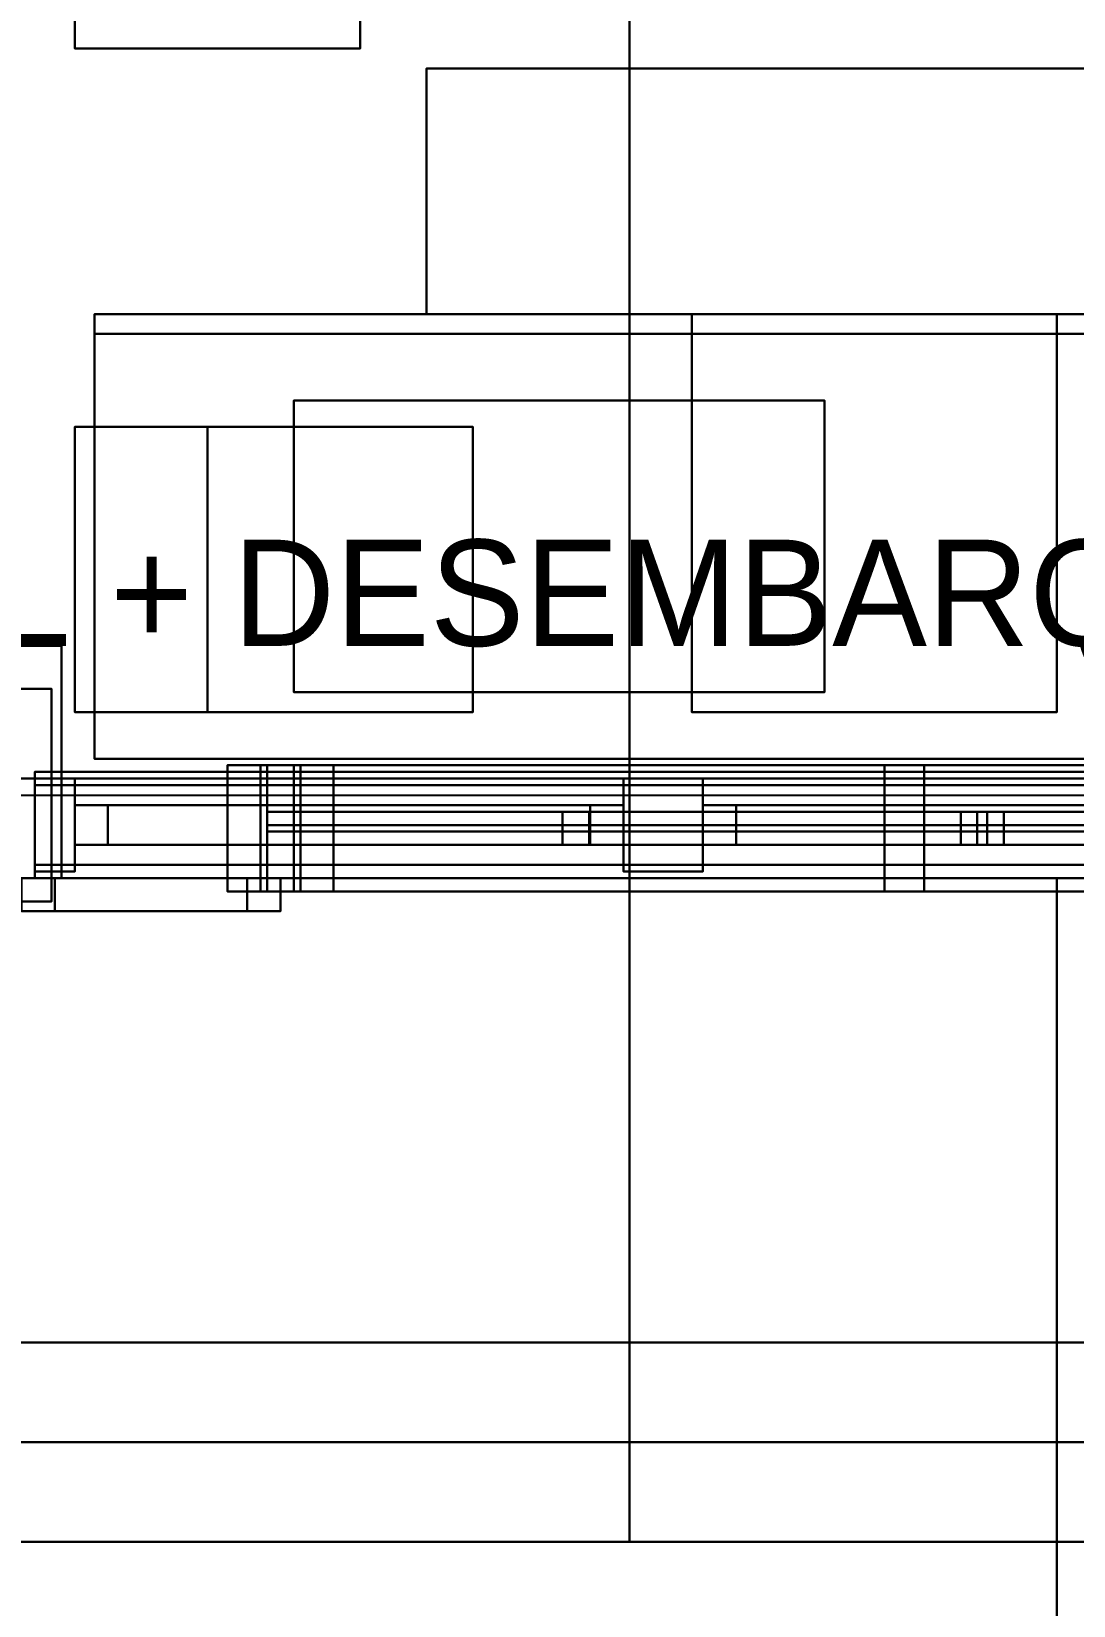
# Model space of a CAD drawing. Header units: metres. Extents: x -1 to 116, y -1 to 42.
# Drawn here: x 2.955 to 4.525, y 1.904 to 4.276 of the extents above; entities that cross this region are included whole.
import ezdxf

# ---------------------------------------------------------------- set-up
doc = ezdxf.new("R2010")
doc.units = ezdxf.units.M
for name, color, linetype in [('BALCONES_BARANDAS_3D', 30, 'CONTINUOUS'), ('CARPINTERIA_RUSTICA_3D', 8, 'CONTINUOUS'), ('CUBIERTA_CHALET_3D', 9, 'CONTINUOUS'), ('EJES_ESTRUCTURALES', 1, 'CONTINUOUS'), ('ESTRUCTURA_MADERA_CHALET_3D', 34, 'CONTINUOUS'), ('LOSA_PISO_3D', 8, 'CONTINUOUS'), ('MUROS_EXTERIORES_3D', 7, 'CONTINUOUS'), ('P2_LOSA_PISO_3D', 8, 'CONTINUOUS'), ('P2_MUROS_EXT_3D', 34, 'CONTINUOUS'), ('P3_COLUMNAS_METAL_NEGRO_3D', 8, 'CONTINUOUS'), ('P3_LOSA_STEELDECK_3D', 8, 'CONTINUOUS'), ('P3_MOBILIARIO_PRIVADO_3D', 34, 'CONTINUOUS'), ('P3_ROTULOS', 5, 'CONTINUOUS'), ('PB_MOBILIARIO_COMERCIAL_3D', 34, 'CONTINUOUS'), ('SOTANO_BODEGA_EQUIP_3D', 7, 'CONTINUOUS'), ('SOTANO_COLUMNAS_3D', 1, 'CONTINUOUS'), ('SOTANO_LOSA_3D', 8, 'CONTINUOUS'), ('SOTANO_MUROS_EXT_3D', 4, 'CONTINUOUS'), ('TERRENO_3D', 3, 'CONTINUOUS')]:
    doc.layers.add(name, color=color, linetype=linetype)

msp = doc.modelspace()

# ---------------------------------------------------------------- linework, layer by layer
at = {"layer": 'BALCONES_BARANDAS_3D', "color": 30}
for points in [[(2.96, 3, 6.97), (5.8, 3, 6.97), (5.8, 3.16, 6.97), (2.96, 3.16, 6.97)], [(2.96, 3, 7.05), (5.8, 3, 7.05), (5.8, 3.16, 7.05), (2.96, 3.16, 7.05)], [(2.96, 3.16, 6.97), (5.8, 3.16, 6.97), (5.8, 3.16, 7.05), (2.96, 3.16, 7.05)], [(2.96, 3, 6.97), (2.96, 3.16, 6.97), (2.96, 3.16, 7.05), (2.96, 3, 7.05)], [(2.96, 3.01, 6), (3.02, 3.01, 6), (3.02, 3.15, 6), (2.96, 3.15, 6)], [(2.96, 3.01, 7.05), (3.02, 3.01, 7.05), (3.02, 3.15, 7.05), (2.96, 3.15, 7.05)], [(2.96, 3.15, 6), (3.02, 3.15, 6), (3.02, 3.15, 7.05), (2.96, 3.15, 7.05)], [(2.96, 3.01, 6), (2.96, 3.15, 6), (2.96, 3.15, 7.05), (2.96, 3.01, 7.05)], [(2.96, 3.02, 6.05), (5.8, 3.02, 6.05), (5.8, 3.14, 6.05), (2.96, 3.14, 6.05)], [(2.96, 3.02, 6.13), (5.8, 3.02, 6.13), (5.8, 3.14, 6.13), (2.96, 3.14, 6.13)], [(2.96, 3.14, 6.05), (5.8, 3.14, 6.05), (5.8, 3.14, 6.13), (2.96, 3.14, 6.13)], [(2.96, 3.02, 6.05), (2.96, 3.14, 6.05), (2.96, 3.14, 6.13), (2.96, 3.02, 6.13)], [(3.02, 3.01, 6), (3.02, 3.15, 6), (3.02, 3.15, 7.05), (3.02, 3.01, 7.05)], [(3.8467, 3.01, 6), (3.9667, 3.01, 6), (3.9667, 3.15, 6), (3.8467, 3.15, 6)], [(3.8467, 3.01, 7.05), (3.9667, 3.01, 7.05), (3.9667, 3.15, 7.05), (3.8467, 3.15, 7.05)], [(3.8467, 3.15, 6), (3.9667, 3.15, 6), (3.9667, 3.15, 7.05), (3.8467, 3.15, 7.05)], [(3.8467, 3.01, 6), (3.8467, 3.15, 6), (3.8467, 3.15, 7.05), (3.8467, 3.01, 7.05)], [(3.9667, 3.01, 6), (3.9667, 3.15, 6), (3.9667, 3.15, 7.05), (3.9667, 3.01, 7.05)], [(3.02, 3.05, 6.13), (3.07, 3.05, 6.13), (3.07, 3.11, 6.13), (3.02, 3.11, 6.13)], [(3.02, 3.11, 6.13), (3.07, 3.11, 6.13), (3.8467, 3.11, 6.97), (3.7967, 3.11, 6.97)], [(3.02, 3.05, 6.13), (3.02, 3.11, 6.13), (3.7967, 3.11, 6.97), (3.7967, 3.05, 6.97)], [(3.02, 3.05, 6.97), (3.07, 3.05, 6.97), (3.07, 3.11, 6.97), (3.02, 3.11, 6.97)], [(3.7967, 3.11, 6.13), (3.8467, 3.11, 6.13), (3.07, 3.11, 6.97), (3.02, 3.11, 6.97)], [(3.7967, 3.05, 6.13), (3.7967, 3.11, 6.13), (3.02, 3.11, 6.97), (3.02, 3.05, 6.97)], [(3.07, 3.05, 6.13), (3.07, 3.11, 6.13), (3.8467, 3.11, 6.97), (3.8467, 3.05, 6.97)], [(3.8467, 3.05, 6.13), (3.8467, 3.11, 6.13), (3.07, 3.11, 6.97), (3.07, 3.05, 6.97)], [(3.7967, 3.05, 6.97), (3.8467, 3.05, 6.97), (3.8467, 3.11, 6.97), (3.7967, 3.11, 6.97)], [(3.7967, 3.05, 6.13), (3.8467, 3.05, 6.13), (3.8467, 3.11, 6.13), (3.7967, 3.11, 6.13)], [(3.9667, 3.05, 6.13), (4.0167, 3.05, 6.13), (4.0167, 3.11, 6.13), (3.9667, 3.11, 6.13)], [(3.9667, 3.11, 6.13), (4.0167, 3.11, 6.13), (4.7933, 3.11, 6.97), (4.7433, 3.11, 6.97)], [(3.9667, 3.05, 6.13), (3.9667, 3.11, 6.13), (4.7433, 3.11, 6.97), (4.7433, 3.05, 6.97)], [(3.9667, 3.05, 6.97), (4.0167, 3.05, 6.97), (4.0167, 3.11, 6.97), (3.9667, 3.11, 6.97)], [(4.7433, 3.11, 6.13), (4.7933, 3.11, 6.13), (4.0167, 3.11, 6.97), (3.9667, 3.11, 6.97)], [(4.7433, 3.05, 6.13), (4.7433, 3.11, 6.13), (3.9667, 3.11, 6.97), (3.9667, 3.05, 6.97)], [(4.0167, 3.05, 6.13), (4.0167, 3.11, 6.13), (4.7933, 3.11, 6.97), (4.7933, 3.05, 6.97)], [(4.7933, 3.05, 6.13), (4.7933, 3.11, 6.13), (4.0167, 3.11, 6.97), (4.0167, 3.05, 6.97)], [(3.02, 3.05, 6.13), (3.07, 3.05, 6.13), (3.8467, 3.05, 6.97), (3.7967, 3.05, 6.97)], [(3.7967, 3.05, 6.13), (3.8467, 3.05, 6.13), (3.07, 3.05, 6.97), (3.02, 3.05, 6.97)], [(3.9667, 3.05, 6.13), (4.0167, 3.05, 6.13), (4.7933, 3.05, 6.97), (4.7433, 3.05, 6.97)], [(4.7433, 3.05, 6.13), (4.7933, 3.05, 6.13), (4.0167, 3.05, 6.97), (3.9667, 3.05, 6.97)], [(2.96, 3.02, 6.05), (5.8, 3.02, 6.05), (5.8, 3.02, 6.13), (2.96, 3.02, 6.13)], [(2.96, 3.01, 6), (3.02, 3.01, 6), (3.02, 3.01, 7.05), (2.96, 3.01, 7.05)], [(2.96, 3, 6.97), (5.8, 3, 6.97), (5.8, 3, 7.05), (2.96, 3, 7.05)], [(3.8467, 3.01, 6), (3.9667, 3.01, 6), (3.9667, 3.01, 7.05), (3.8467, 3.01, 7.05)]]:
    msp.add_3dface(points, dxfattribs=at)
at = {"layer": 'CARPINTERIA_RUSTICA_3D', "color": 8}
for points in [[(3.25, 2.98, -0.85), (4.3, 2.98, -0.85), (4.3, 3.17, -0.85), (3.25, 3.17, -0.85)], [(3.25, 2.98, -0.79), (4.3, 2.98, -0.79), (4.3, 3.17, -0.79), (3.25, 3.17, -0.79)], [(3.25, 3.17, -0.85), (4.3, 3.17, -0.85), (4.3, 3.17, -0.79), (3.25, 3.17, -0.79)], [(3.25, 2.98, -0.85), (3.25, 3.17, -0.85), (3.25, 3.17, -0.79), (3.25, 2.98, -0.79)], [(3.25, 2.98, -0.41), (4.3, 2.98, -0.41), (4.3, 3.17, -0.41), (3.25, 3.17, -0.41)], [(3.25, 2.98, -0.35), (4.3, 2.98, -0.35), (4.3, 3.17, -0.35), (3.25, 3.17, -0.35)], [(3.25, 3.17, -0.41), (4.3, 3.17, -0.41), (4.3, 3.17, -0.35), (3.25, 3.17, -0.35)], [(3.25, 2.98, -0.41), (3.25, 3.17, -0.41), (3.25, 3.17, -0.35), (3.25, 2.98, -0.35)], [(3.25, 2.98, -0.79), (3.31, 2.98, -0.79), (3.31, 3.17, -0.79), (3.25, 3.17, -0.79)], [(3.25, 2.98, -0.41), (3.31, 2.98, -0.41), (3.31, 3.17, -0.41), (3.25, 3.17, -0.41)], [(3.25, 3.17, -0.79), (3.31, 3.17, -0.79), (3.31, 3.17, -0.41), (3.25, 3.17, -0.41)], [(3.25, 2.98, -0.79), (3.25, 3.17, -0.79), (3.25, 3.17, -0.41), (3.25, 2.98, -0.41)], [(3.31, 2.98, -0.79), (3.31, 3.17, -0.79), (3.31, 3.17, -0.41), (3.31, 2.98, -0.41)], [(4.24, 2.98, -0.79), (4.3, 2.98, -0.79), (4.3, 3.17, -0.79), (4.24, 3.17, -0.79)], [(4.24, 2.98, -0.41), (4.3, 2.98, -0.41), (4.3, 3.17, -0.41), (4.24, 3.17, -0.41)], [(4.24, 3.17, -0.79), (4.3, 3.17, -0.79), (4.3, 3.17, -0.41), (4.24, 3.17, -0.41)], [(4.24, 2.98, -0.79), (4.24, 3.17, -0.79), (4.24, 3.17, -0.41), (4.24, 2.98, -0.41)], [(4.3, 2.98, -0.85), (4.3, 3.17, -0.85), (4.3, 3.17, -0.79), (4.3, 2.98, -0.79)], [(4.3, 2.98, -0.41), (4.3, 3.17, -0.41), (4.3, 3.17, -0.35), (4.3, 2.98, -0.35)], [(4.3, 2.98, -0.79), (4.3, 3.17, -0.79), (4.3, 3.17, -0.41), (4.3, 2.98, -0.41)], [(3.31, 3.05, -0.62), (4.24, 3.05, -0.62), (4.24, 3.1, -0.62), (3.31, 3.1, -0.62)], [(3.31, 3.05, -0.58), (4.24, 3.05, -0.58), (4.24, 3.1, -0.58), (3.31, 3.1, -0.58)], [(3.31, 3.1, -0.62), (4.24, 3.1, -0.62), (4.24, 3.1, -0.58), (3.31, 3.1, -0.58)], [(3.31, 3.05, -0.62), (3.31, 3.1, -0.62), (3.31, 3.1, -0.58), (3.31, 3.05, -0.58)], [(3.755, 3.05, -0.79), (3.795, 3.05, -0.79), (3.795, 3.1, -0.79), (3.755, 3.1, -0.79)], [(3.755, 3.05, -0.41), (3.795, 3.05, -0.41), (3.795, 3.1, -0.41), (3.755, 3.1, -0.41)], [(3.755, 3.1, -0.79), (3.795, 3.1, -0.79), (3.795, 3.1, -0.41), (3.755, 3.1, -0.41)], [(3.755, 3.05, -0.79), (3.755, 3.1, -0.79), (3.755, 3.1, -0.41), (3.755, 3.05, -0.41)], [(3.795, 3.05, -0.79), (3.795, 3.1, -0.79), (3.795, 3.1, -0.41), (3.795, 3.05, -0.41)], [(4.24, 3.05, -0.62), (4.24, 3.1, -0.62), (4.24, 3.1, -0.58), (4.24, 3.05, -0.58)], [(3.31, 3.05, -0.62), (4.24, 3.05, -0.62), (4.24, 3.05, -0.58), (3.31, 3.05, -0.58)], [(3.755, 3.05, -0.79), (3.795, 3.05, -0.79), (3.795, 3.05, -0.41), (3.755, 3.05, -0.41)], [(3.25, 2.98, -0.85), (4.3, 2.98, -0.85), (4.3, 2.98, -0.79), (3.25, 2.98, -0.79)], [(3.25, 2.98, -0.41), (4.3, 2.98, -0.41), (4.3, 2.98, -0.35), (3.25, 2.98, -0.35)], [(3.25, 2.98, -0.79), (3.31, 2.98, -0.79), (3.31, 2.98, -0.41), (3.25, 2.98, -0.41)], [(4.24, 2.98, -0.79), (4.3, 2.98, -0.79), (4.3, 2.98, -0.41), (4.24, 2.98, -0.41)]]:
    msp.add_3dface(points, dxfattribs=at)
at = {"layer": 'CARPINTERIA_RUSTICA_3D', "color": 34}
for points in [[(3.3, 2.98, 3.85), (5.45, 2.98, 3.85), (5.45, 3.17, 3.85), (3.3, 3.17, 3.85)], [(3.3, 2.98, 3.91), (5.45, 2.98, 3.91), (5.45, 3.17, 3.91), (3.3, 3.17, 3.91)], [(3.3, 3.17, 3.85), (5.45, 3.17, 3.85), (5.45, 3.17, 3.91), (3.3, 3.17, 3.91)], [(3.3, 2.98, 3.85), (3.3, 3.17, 3.85), (3.3, 3.17, 3.91), (3.3, 2.98, 3.91)], [(3.3, 2.98, 5.19), (5.45, 2.98, 5.19), (5.45, 3.17, 5.19), (3.3, 3.17, 5.19)], [(3.3, 2.98, 5.25), (5.45, 2.98, 5.25), (5.45, 3.17, 5.25), (3.3, 3.17, 5.25)], [(3.3, 3.17, 5.19), (5.45, 3.17, 5.19), (5.45, 3.17, 5.25), (3.3, 3.17, 5.25)], [(3.3, 2.98, 5.19), (3.3, 3.17, 5.19), (3.3, 3.17, 5.25), (3.3, 2.98, 5.25)], [(3.3, 2.98, 3.91), (3.36, 2.98, 3.91), (3.36, 3.17, 3.91), (3.3, 3.17, 3.91)], [(3.3, 2.98, 5.19), (3.36, 2.98, 5.19), (3.36, 3.17, 5.19), (3.3, 3.17, 5.19)], [(3.3, 3.17, 3.91), (3.36, 3.17, 3.91), (3.36, 3.17, 5.19), (3.3, 3.17, 5.19)], [(3.3, 2.98, 3.91), (3.3, 3.17, 3.91), (3.3, 3.17, 5.19), (3.3, 2.98, 5.19)], [(3.35, 2.98, 0.9), (5.45, 2.98, 0.9), (5.45, 3.17, 0.9), (3.35, 3.17, 0.9)], [(3.35, 2.98, 0.96), (5.45, 2.98, 0.96), (5.45, 3.17, 0.96), (3.35, 3.17, 0.96)], [(3.35, 3.17, 0.9), (5.45, 3.17, 0.9), (5.45, 3.17, 0.96), (3.35, 3.17, 0.96)], [(3.35, 2.98, 0.9), (3.35, 3.17, 0.9), (3.35, 3.17, 0.96), (3.35, 2.98, 0.96)], [(3.35, 2.98, 2.19), (5.45, 2.98, 2.19), (5.45, 3.17, 2.19), (3.35, 3.17, 2.19)], [(3.35, 2.98, 2.25), (5.45, 2.98, 2.25), (5.45, 3.17, 2.25), (3.35, 3.17, 2.25)], [(3.35, 3.17, 2.19), (5.45, 3.17, 2.19), (5.45, 3.17, 2.25), (3.35, 3.17, 2.25)], [(3.35, 2.98, 2.19), (3.35, 3.17, 2.19), (3.35, 3.17, 2.25), (3.35, 2.98, 2.25)], [(3.35, 2.98, 0.96), (3.41, 2.98, 0.96), (3.41, 3.17, 0.96), (3.35, 3.17, 0.96)], [(3.35, 2.98, 2.19), (3.41, 2.98, 2.19), (3.41, 3.17, 2.19), (3.35, 3.17, 2.19)], [(3.35, 3.17, 0.96), (3.41, 3.17, 0.96), (3.41, 3.17, 2.19), (3.35, 3.17, 2.19)], [(3.35, 2.98, 0.96), (3.35, 3.17, 0.96), (3.35, 3.17, 2.19), (3.35, 2.98, 2.19)], [(3.36, 2.98, 3.91), (3.36, 3.17, 3.91), (3.36, 3.17, 5.19), (3.36, 2.98, 5.19)], [(3.41, 2.98, 0.96), (3.41, 3.17, 0.96), (3.41, 3.17, 2.19), (3.41, 2.98, 2.19)], [(3.36, 3.05, 4.53), (5.39, 3.05, 4.53), (5.39, 3.1, 4.53), (3.36, 3.1, 4.53)], [(3.36, 3.05, 4.57), (5.39, 3.05, 4.57), (5.39, 3.1, 4.57), (3.36, 3.1, 4.57)], [(3.36, 3.1, 4.53), (5.39, 3.1, 4.53), (5.39, 3.1, 4.57), (3.36, 3.1, 4.57)], [(3.36, 3.05, 4.53), (3.36, 3.1, 4.53), (3.36, 3.1, 4.57), (3.36, 3.05, 4.57)], [(3.41, 3.05, 1.555), (5.39, 3.05, 1.555), (5.39, 3.1, 1.555), (3.41, 3.1, 1.555)], [(3.41, 3.05, 1.595), (5.39, 3.05, 1.595), (5.39, 3.1, 1.595), (3.41, 3.1, 1.595)], [(3.41, 3.1, 1.555), (5.39, 3.1, 1.555), (5.39, 3.1, 1.595), (3.41, 3.1, 1.595)], [(3.41, 3.05, 1.555), (3.41, 3.1, 1.555), (3.41, 3.1, 1.595), (3.41, 3.05, 1.595)], [(4.355, 3.05, 3.91), (4.395, 3.05, 3.91), (4.395, 3.1, 3.91), (4.355, 3.1, 3.91)], [(4.355, 3.05, 5.19), (4.395, 3.05, 5.19), (4.395, 3.1, 5.19), (4.355, 3.1, 5.19)], [(4.355, 3.1, 3.91), (4.395, 3.1, 3.91), (4.395, 3.1, 5.19), (4.355, 3.1, 5.19)], [(4.355, 3.05, 3.91), (4.355, 3.1, 3.91), (4.355, 3.1, 5.19), (4.355, 3.05, 5.19)], [(4.38, 3.05, 0.96), (4.42, 3.05, 0.96), (4.42, 3.1, 0.96), (4.38, 3.1, 0.96)], [(4.38, 3.05, 2.19), (4.42, 3.05, 2.19), (4.42, 3.1, 2.19), (4.38, 3.1, 2.19)], [(4.38, 3.1, 0.96), (4.42, 3.1, 0.96), (4.42, 3.1, 2.19), (4.38, 3.1, 2.19)], [(4.38, 3.05, 0.96), (4.38, 3.1, 0.96), (4.38, 3.1, 2.19), (4.38, 3.05, 2.19)], [(4.395, 3.05, 3.91), (4.395, 3.1, 3.91), (4.395, 3.1, 5.19), (4.395, 3.05, 5.19)], [(4.42, 3.05, 0.96), (4.42, 3.1, 0.96), (4.42, 3.1, 2.19), (4.42, 3.05, 2.19)], [(3.36, 3.05, 4.53), (5.39, 3.05, 4.53), (5.39, 3.05, 4.57), (3.36, 3.05, 4.57)], [(3.41, 3.05, 1.555), (5.39, 3.05, 1.555), (5.39, 3.05, 1.595), (3.41, 3.05, 1.595)], [(4.355, 3.05, 3.91), (4.395, 3.05, 3.91), (4.395, 3.05, 5.19), (4.355, 3.05, 5.19)], [(4.38, 3.05, 0.96), (4.42, 3.05, 0.96), (4.42, 3.05, 2.19), (4.38, 3.05, 2.19)], [(2.94, 2.95, 3.85), (3.28, 2.95, 3.85), (3.28, 3, 3.85), (2.94, 3, 3.85)], [(2.94, 2.95, 5.25), (3.28, 2.95, 5.25), (3.28, 3, 5.25), (2.94, 3, 5.25)], [(2.94, 3, 3.85), (3.28, 3, 3.85), (3.28, 3, 5.25), (2.94, 3, 5.25)], [(2.99, 2.95, 0.9), (3.33, 2.95, 0.9), (3.33, 3, 0.9), (2.99, 3, 0.9)], [(2.99, 2.95, 2.25), (3.33, 2.95, 2.25), (3.33, 3, 2.25), (2.99, 3, 2.25)], [(2.99, 3, 0.9), (3.33, 3, 0.9), (3.33, 3, 2.25), (2.99, 3, 2.25)], [(2.99, 2.95, 0.9), (2.99, 3, 0.9), (2.99, 3, 2.25), (2.99, 2.95, 2.25)], [(3.28, 2.95, 3.85), (3.28, 3, 3.85), (3.28, 3, 5.25), (3.28, 2.95, 5.25)], [(3.33, 2.95, 0.9), (3.33, 3, 0.9), (3.33, 3, 2.25), (3.33, 2.95, 2.25)], [(3.3, 2.98, 3.85), (5.45, 2.98, 3.85), (5.45, 2.98, 3.91), (3.3, 2.98, 3.91)], [(3.3, 2.98, 5.19), (5.45, 2.98, 5.19), (5.45, 2.98, 5.25), (3.3, 2.98, 5.25)], [(3.3, 2.98, 3.91), (3.36, 2.98, 3.91), (3.36, 2.98, 5.19), (3.3, 2.98, 5.19)], [(3.35, 2.98, 0.9), (5.45, 2.98, 0.9), (5.45, 2.98, 0.96), (3.35, 2.98, 0.96)], [(3.35, 2.98, 2.19), (5.45, 2.98, 2.19), (5.45, 2.98, 2.25), (3.35, 2.98, 2.25)], [(3.35, 2.98, 0.96), (3.41, 2.98, 0.96), (3.41, 2.98, 2.19), (3.35, 2.98, 2.19)], [(2.94, 2.95, 3.85), (3.28, 2.95, 3.85), (3.28, 2.95, 5.25), (2.94, 2.95, 5.25)], [(2.99, 2.95, 0.9), (3.33, 2.95, 0.9), (3.33, 2.95, 2.25), (2.99, 2.95, 2.25)]]:
    msp.add_3dface(points, dxfattribs=at)
at = {"layer": 'CARPINTERIA_RUSTICA_3D', "color": 4}
for points in [[(3.31, 3.07, -0.79), (4.24, 3.07, -0.79), (4.24, 3.08, -0.79), (3.31, 3.08, -0.79)], [(3.31, 3.07, -0.41), (4.24, 3.07, -0.41), (4.24, 3.08, -0.41), (3.31, 3.08, -0.41)], [(3.31, 3.08, -0.79), (4.24, 3.08, -0.79), (4.24, 3.08, -0.41), (3.31, 3.08, -0.41)], [(3.31, 3.07, -0.79), (3.31, 3.08, -0.79), (3.31, 3.08, -0.41), (3.31, 3.07, -0.41)], [(3.31, 3.07, -0.79), (4.24, 3.07, -0.79), (4.24, 3.07, -0.41), (3.31, 3.07, -0.41)], [(3.36, 3.07, 3.91), (5.39, 3.07, 3.91), (5.39, 3.08, 3.91), (3.36, 3.08, 3.91)], [(3.36, 3.07, 5.19), (5.39, 3.07, 5.19), (5.39, 3.08, 5.19), (3.36, 3.08, 5.19)], [(3.36, 3.08, 3.91), (5.39, 3.08, 3.91), (5.39, 3.08, 5.19), (3.36, 3.08, 5.19)], [(3.36, 3.07, 3.91), (3.36, 3.08, 3.91), (3.36, 3.08, 5.19), (3.36, 3.07, 5.19)], [(3.36, 3.07, 3.91), (5.39, 3.07, 3.91), (5.39, 3.07, 5.19), (3.36, 3.07, 5.19)], [(3.41, 3.07, 0.96), (5.39, 3.07, 0.96), (5.39, 3.08, 0.96), (3.41, 3.08, 0.96)], [(3.41, 3.07, 2.19), (5.39, 3.07, 2.19), (5.39, 3.08, 2.19), (3.41, 3.08, 2.19)], [(3.41, 3.08, 0.96), (5.39, 3.08, 0.96), (5.39, 3.08, 2.19), (3.41, 3.08, 2.19)], [(3.41, 3.07, 0.96), (3.41, 3.08, 0.96), (3.41, 3.08, 2.19), (3.41, 3.07, 2.19)], [(3.41, 3.07, 0.96), (5.39, 3.07, 0.96), (5.39, 3.07, 2.19), (3.41, 3.07, 2.19)], [(4.24, 3.07, -0.79), (4.24, 3.08, -0.79), (4.24, 3.08, -0.41), (4.24, 3.07, -0.41)]]:
    msp.add_3dface(points, dxfattribs=at)
at = {"layer": 'CUBIERTA_CHALET_3D', "color": 9}
for points in [[(0.4, 2, 10.56), (3.8562, 2, 11.0784), (3.8562, 7.45, 11.0784), (0.4, 7.45, 10.56)], [(0.4, 2, 10.72), (3.8562, 2, 11.2384), (3.8562, 7.45, 11.2384), (0.4, 7.45, 10.72)], [(3.8562, 2, 11.0784), (3.8562, 7.45, 11.0784), (3.8562, 7.45, 11.2384), (3.8562, 2, 11.2384)], [(3.8562, 2, 11.0784), (4.85, 2, 11.6994), (4.85, 7.45, 11.6994), (3.8562, 7.45, 11.0784)], [(3.8562, 2, 11.2584), (4.85, 2, 11.8794), (4.85, 7.45, 11.8794), (3.8562, 7.45, 11.2584)], [(3.8562, 2, 11.0784), (3.8562, 7.45, 11.0784), (3.8562, 7.45, 11.2584), (3.8562, 2, 11.2584)], [(0.4, 2, 10.56), (3.8562, 2, 11.0784), (3.8562, 2, 11.2384), (0.4, 2, 10.72)], [(3.8562, 2, 11.0784), (4.85, 2, 11.6994), (4.85, 2, 11.8794), (3.8562, 2, 11.2584)]]:
    msp.add_3dface(points, dxfattribs=at)
at = {"layer": 'EJES_ESTRUCTURALES', "color": 1}
msp.add_line((-0.6, 3.125), (10.4, 3.125), dxfattribs=at)
at = {"layer": 'ESTRUCTURA_MADERA_CHALET_3D', "color": 34}
for points in [[(2.9, 3, 8.67), (9.15, 3, 8.67), (9.15, 3.15, 8.67), (2.9, 3.15, 8.67)], [(2.9, 3, 8.85), (9.15, 3, 8.85), (9.15, 3.15, 8.85), (2.9, 3.15, 8.85)], [(2.9, 3.15, 8.67), (9.15, 3.15, 8.67), (9.15, 3.15, 8.85), (2.9, 3.15, 8.85)], [(2.9, 3, 8.67), (9.15, 3, 8.67), (9.15, 3, 8.85), (2.9, 3, 8.85)], [(2.9, 2.15, 8.67), (9.15, 2.15, 8.67), (9.15, 2.3, 8.67), (2.9, 2.3, 8.67)], [(2.9, 2.15, 8.85), (9.15, 2.15, 8.85), (9.15, 2.3, 8.85), (2.9, 2.3, 8.85)], [(2.9, 2.3, 8.67), (9.15, 2.3, 8.67), (9.15, 2.3, 8.85), (2.9, 2.3, 8.85)], [(2.9, 2.15, 8.67), (9.15, 2.15, 8.67), (9.15, 2.15, 8.85), (2.9, 2.15, 8.85)]]:
    msp.add_3dface(points, dxfattribs=at)
at = {"layer": 'LOSA_PISO_3D', "color": 8}
for points in [[(0.15, 3, -0.15), (9.15, 3, -0.15), (9.15, 7.4, -0.15), (0.15, 7.4, -0.15)], [(0.15, 3), (9.15, 3), (9.15, 7.4), (0.15, 7.4)], [(0.15, 3, -0.15), (9.15, 3, -0.15), (9.15, 3), (0.15, 3)]]:
    msp.add_3dface(points, dxfattribs=at)
at = {"layer": 'MUROS_EXTERIORES_3D', "color": 7}
for points in [[(2.35, 3), (3.35, 3), (3.35, 3.15), (2.35, 3.15)], [(2.35, 3, 2.85), (3.35, 3, 2.85), (3.35, 3.15, 2.85), (2.35, 3.15, 2.85)], [(2.35, 3.15), (3.35, 3.15), (3.35, 3.15, 2.85), (2.35, 3.15, 2.85)], [(3.35, 3), (3.35, 3.15), (3.35, 3.15, 2.85), (3.35, 3, 2.85)], [(3.35, 3), (5.45, 3), (5.45, 3.15), (3.35, 3.15)], [(3.35, 3, 0.9), (5.45, 3, 0.9), (5.45, 3.15, 0.9), (3.35, 3.15, 0.9)], [(3.35, 3.15), (5.45, 3.15), (5.45, 3.15, 0.9), (3.35, 3.15, 0.9)], [(3.35, 3), (3.35, 3.15), (3.35, 3.15, 0.9), (3.35, 3, 0.9)], [(3.35, 3, 2.25), (5.45, 3, 2.25), (5.45, 3.15, 2.25), (3.35, 3.15, 2.25)], [(3.35, 3, 2.85), (5.45, 3, 2.85), (5.45, 3.15, 2.85), (3.35, 3.15, 2.85)], [(3.35, 3.15, 2.25), (5.45, 3.15, 2.25), (5.45, 3.15, 2.85), (3.35, 3.15, 2.85)], [(3.35, 3, 2.25), (3.35, 3.15, 2.25), (3.35, 3.15, 2.85), (3.35, 3, 2.85)], [(2.35, 3), (3.35, 3), (3.35, 3, 2.85), (2.35, 3, 2.85)], [(3.35, 3), (5.45, 3), (5.45, 3, 0.9), (3.35, 3, 0.9)], [(3.35, 3, 2.25), (5.45, 3, 2.25), (5.45, 3, 2.85), (3.35, 3, 2.85)]]:
    msp.add_3dface(points, dxfattribs=at)
at = {"layer": 'P2_LOSA_PISO_3D', "color": 8}
for points in [[(0.15, 3, 2.85), (9.15, 3, 2.85), (9.15, 7.4, 2.85), (0.15, 7.4, 2.85)], [(0.15, 3, 3), (9.15, 3, 3), (9.15, 7.4, 3), (0.15, 7.4, 3)], [(0.15, 3, 2.85), (9.15, 3, 2.85), (9.15, 3, 3), (0.15, 3, 3)]]:
    msp.add_3dface(points, dxfattribs=at)
at = {"layer": 'P2_MUROS_EXT_3D', "color": 34}
for points in [[(2.35, 3, 3), (3.3, 3, 3), (3.3, 3.15, 3), (2.35, 3.15, 3)], [(2.35, 3, 5.85), (3.3, 3, 5.85), (3.3, 3.15, 5.85), (2.35, 3.15, 5.85)], [(2.35, 3.15, 3), (3.3, 3.15, 3), (3.3, 3.15, 5.85), (2.35, 3.15, 5.85)], [(3.3, 3, 3), (3.3, 3.15, 3), (3.3, 3.15, 5.85), (3.3, 3, 5.85)], [(3.3, 3, 3), (5.45, 3, 3), (5.45, 3.15, 3), (3.3, 3.15, 3)], [(3.3, 3, 3.85), (5.45, 3, 3.85), (5.45, 3.15, 3.85), (3.3, 3.15, 3.85)], [(3.3, 3.15, 3), (5.45, 3.15, 3), (5.45, 3.15, 3.85), (3.3, 3.15, 3.85)], [(3.3, 3, 3), (3.3, 3.15, 3), (3.3, 3.15, 3.85), (3.3, 3, 3.85)], [(3.3, 3, 5.25), (5.45, 3, 5.25), (5.45, 3.15, 5.25), (3.3, 3.15, 5.25)], [(3.3, 3, 5.85), (5.45, 3, 5.85), (5.45, 3.15, 5.85), (3.3, 3.15, 5.85)], [(3.3, 3.15, 5.25), (5.45, 3.15, 5.25), (5.45, 3.15, 5.85), (3.3, 3.15, 5.85)], [(3.3, 3, 5.25), (3.3, 3.15, 5.25), (3.3, 3.15, 5.85), (3.3, 3, 5.85)], [(2.35, 3, 3), (3.3, 3, 3), (3.3, 3, 5.85), (2.35, 3, 5.85)], [(3.3, 3, 3), (5.45, 3, 3), (5.45, 3, 3.85), (3.3, 3, 3.85)], [(3.3, 3, 5.25), (5.45, 3, 5.25), (5.45, 3, 5.85), (3.3, 3, 5.85)]]:
    msp.add_3dface(points, dxfattribs=at)
at = {"layer": 'P3_COLUMNAS_METAL_NEGRO_3D', "color": 8}
for points in [[(2.665, 2.965, 6), (2.985, 2.965, 6), (2.985, 3.285, 6), (2.665, 3.285, 6)], [(2.665, 2.965, 6.03), (2.985, 2.965, 6.03), (2.985, 3.285, 6.03), (2.665, 3.285, 6.03)], [(2.665, 3.285, 6), (2.985, 3.285, 6), (2.985, 3.285, 6.03), (2.665, 3.285, 6.03)], [(2.985, 2.965, 6), (2.985, 3.285, 6), (2.985, 3.285, 6.03), (2.985, 2.965, 6.03)], [(2.665, 2.965, 6), (2.985, 2.965, 6), (2.985, 2.965, 6.03), (2.665, 2.965, 6.03)]]:
    msp.add_3dface(points, dxfattribs=at)
at = {"layer": 'P3_LOSA_STEELDECK_3D', "color": 8}
for points in [[(0.15, 3, 5.85), (9.15, 3, 5.85), (9.15, 7.4, 5.85), (0.15, 7.4, 5.85)], [(0.15, 3, 6), (9.15, 3, 6), (9.15, 7.4, 6), (0.15, 7.4, 6)], [(0.15, 3, 5.85), (9.15, 3, 5.85), (9.15, 3, 6), (0.15, 3, 6)]]:
    msp.add_3dface(points, dxfattribs=at)
at = {"layer": 'P3_MOBILIARIO_PRIVADO_3D', "color": 30}
for points in [[(3.55, 3.85, 6), (5.35, 3.85, 6), (5.35, 4.22, 6), (3.55, 4.22, 6)], [(3.55, 3.85, 6.45), (5.35, 3.85, 6.45), (5.35, 4.22, 6.45), (3.55, 4.22, 6.45)], [(3.55, 4.22, 6), (5.35, 4.22, 6), (5.35, 4.22, 6.45), (3.55, 4.22, 6.45)], [(3.55, 3.85, 6), (3.55, 4.22, 6), (3.55, 4.22, 6.45), (3.55, 3.85, 6.45)], [(3.55, 3.85, 6), (5.35, 3.85, 6), (5.35, 3.85, 6.45), (3.55, 3.85, 6.45)]]:
    msp.add_3dface(points, dxfattribs=at)
at = {"layer": 'PB_MOBILIARIO_COMERCIAL_3D', "color": 8}
for points in [[(3.05, 3.18, 0.88), (5.75, 3.18, 0.88), (5.75, 3.85, 0.88), (3.05, 3.85, 0.88)], [(3.05, 3.18, 0.92), (5.75, 3.18, 0.92), (5.75, 3.85, 0.92), (3.05, 3.85, 0.92)], [(3.05, 3.85, 0.88), (5.75, 3.85, 0.88), (5.75, 3.85, 0.92), (3.05, 3.85, 0.92)], [(3.05, 3.18, 0.88), (3.05, 3.85, 0.88), (3.05, 3.85, 0.92), (3.05, 3.18, 0.92)], [(3.05, 3.18, 0.88), (5.75, 3.18, 0.88), (5.75, 3.18, 0.92), (3.05, 3.18, 0.92)]]:
    msp.add_3dface(points, dxfattribs=at)
at = {"layer": 'PB_MOBILIARIO_COMERCIAL_3D', "color": 34}
for points in [[(3.05, 3.18), (5.75, 3.18), (5.75, 3.82), (3.05, 3.82)], [(3.05, 3.18, 0.88), (5.75, 3.18, 0.88), (5.75, 3.82, 0.88), (3.05, 3.82, 0.88)], [(3.05, 3.82), (5.75, 3.82), (5.75, 3.82, 0.88), (3.05, 3.82, 0.88)], [(3.05, 3.18), (3.05, 3.82), (3.05, 3.82, 0.88), (3.05, 3.18, 0.88)], [(3.05, 3.18), (5.75, 3.18), (5.75, 3.18, 0.88), (3.05, 3.18, 0.88)]]:
    msp.add_3dface(points, dxfattribs=at)
at = {"layer": 'PB_MOBILIARIO_COMERCIAL_3D', "color": 7}
for points in [[(3.35, 3.28, 0.92), (4.15, 3.28, 0.92), (4.15, 3.72, 0.92), (3.35, 3.72, 0.92)], [(3.35, 3.28, 0.96), (4.15, 3.28, 0.96), (4.15, 3.72, 0.96), (3.35, 3.72, 0.96)], [(3.35, 3.72, 0.92), (4.15, 3.72, 0.92), (4.15, 3.72, 0.96), (3.35, 3.72, 0.96)], [(3.35, 3.28, 0.92), (3.35, 3.72, 0.92), (3.35, 3.72, 0.96), (3.35, 3.28, 0.96)], [(4.15, 3.28, 0.92), (4.15, 3.72, 0.92), (4.15, 3.72, 0.96), (4.15, 3.28, 0.96)], [(3.35, 3.28, 0.92), (4.15, 3.28, 0.92), (4.15, 3.28, 0.96), (3.35, 3.28, 0.96)]]:
    msp.add_3dface(points, dxfattribs=at)
at = {"layer": 'SOTANO_BODEGA_EQUIP_3D', "color": 7}
for points in [[(3.02, 4.25, -2.05), (3.45, 4.25, -2.05), (3.45, 4.85, -2.05), (3.02, 4.85, -2.05)], [(3.02, 4.25, -1.7), (3.45, 4.25, -1.7), (3.45, 4.85, -1.7), (3.02, 4.85, -1.7)], [(3.02, 4.25, -2.05), (3.02, 4.85, -2.05), (3.02, 4.85, -1.7), (3.02, 4.25, -1.7)], [(3.45, 4.25, -2.05), (3.45, 4.85, -2.05), (3.45, 4.85, -1.7), (3.45, 4.25, -1.7)], [(3.02, 4.25, -2.05), (3.45, 4.25, -2.05), (3.45, 4.25, -1.7), (3.02, 4.25, -1.7)], [(3.02, 3.25, -2.55), (3.62, 3.25, -2.55), (3.62, 3.68, -2.55), (3.02, 3.68, -2.55)], [(3.02, 3.25, -2.13), (3.62, 3.25, -2.13), (3.62, 3.68, -2.13), (3.02, 3.68, -2.13)], [(3.02, 3.68, -2.55), (3.62, 3.68, -2.55), (3.62, 3.68, -2.13), (3.02, 3.68, -2.13)], [(3.02, 3.25, -2.55), (3.02, 3.68, -2.55), (3.02, 3.68, -2.13), (3.02, 3.25, -2.13)], [(3.02, 3.25, -2.13), (3.22, 3.25, -2.13), (3.22, 3.68, -2.13), (3.02, 3.68, -2.13)], [(3.02, 3.25, -1.75), (3.22, 3.25, -1.75), (3.22, 3.68, -1.75), (3.02, 3.68, -1.75)], [(3.02, 3.68, -2.13), (3.22, 3.68, -2.13), (3.22, 3.68, -1.75), (3.02, 3.68, -1.75)], [(3.02, 3.25, -2.13), (3.02, 3.68, -2.13), (3.02, 3.68, -1.75), (3.02, 3.25, -1.75)], [(3.22, 3.25, -2.13), (3.22, 3.68, -2.13), (3.22, 3.68, -1.75), (3.22, 3.25, -1.75)], [(3.62, 3.25, -2.55), (3.62, 3.68, -2.55), (3.62, 3.68, -2.13), (3.62, 3.25, -2.13)], [(3.02, 3.25, -2.55), (3.62, 3.25, -2.55), (3.62, 3.25, -2.13), (3.02, 3.25, -2.13)], [(3.02, 3.25, -2.13), (3.22, 3.25, -2.13), (3.22, 3.25, -1.75), (3.02, 3.25, -1.75)]]:
    msp.add_3dface(points, dxfattribs=at)
at = {"layer": 'SOTANO_BODEGA_EQUIP_3D', "color": 8}
for points in [[(3.95, 3.25, -2.55), (4.5, 3.25, -2.55), (4.5, 3.85, -2.55), (3.95, 3.85, -2.55)], [(3.95, 3.25, -2.1), (4.5, 3.25, -2.1), (4.5, 3.85, -2.1), (3.95, 3.85, -2.1)], [(3.95, 3.85, -2.55), (4.5, 3.85, -2.55), (4.5, 3.85, -2.1), (3.95, 3.85, -2.1)], [(3.95, 3.25, -2.55), (3.95, 3.85, -2.55), (3.95, 3.85, -2.1), (3.95, 3.25, -2.1)], [(4.5, 3.25, -2.55), (4.5, 3.85, -2.55), (4.5, 3.85, -2.1), (4.5, 3.25, -2.1)], [(3.95, 3.25, -2.55), (4.5, 3.25, -2.55), (4.5, 3.25, -2.1), (3.95, 3.25, -2.1)]]:
    msp.add_3dface(points, dxfattribs=at)
at = {"layer": 'SOTANO_COLUMNAS_3D', "color": 1}
for points in [[(2.65, 3, -2.55), (3, 3, -2.55), (3, 3.35, -2.55), (2.65, 3.35, -2.55)], [(2.65, 3, -0.15), (3, 3, -0.15), (3, 3.35, -0.15), (2.65, 3.35, -0.15)], [(2.65, 3.35, -2.55), (3, 3.35, -2.55), (3, 3.35, -0.15), (2.65, 3.35, -0.15)], [(3, 3, -2.55), (3, 3.35, -2.55), (3, 3.35, -0.15), (3, 3, -0.15)], [(2.65, 3, -2.55), (3, 3, -2.55), (3, 3, -0.15), (2.65, 3, -0.15)]]:
    msp.add_3dface(points, dxfattribs=at)
at = {"layer": 'SOTANO_LOSA_3D', "color": 8}
for points in [[(0.15, 3, -2.7), (9.15, 3, -2.7), (9.15, 11.3, -2.7), (0.15, 11.3, -2.7)], [(0.15, 3, -2.55), (9.15, 3, -2.55), (9.15, 11.3, -2.55), (0.15, 11.3, -2.55)], [(0.15, 3, -2.7), (9.15, 3, -2.7), (9.15, 3, -2.55), (0.15, 3, -2.55)], [(4.5, 0.5, -2.65), (9.15, 0.5, -2.65), (9.15, 3, -2.65), (4.5, 3, -2.65)], [(4.5, 0.5, -2.54), (9.15, 0.5, -2.54), (9.15, 3, -2.54), (4.5, 3, -2.54)], [(4.5, 3, -2.65), (9.15, 3, -2.65), (9.15, 3, -2.54), (4.5, 3, -2.54)], [(4.5, 0.5, -2.65), (4.5, 3, -2.65), (4.5, 3, -2.54), (4.5, 0.5, -2.54)]]:
    msp.add_3dface(points, dxfattribs=at)
at = {"layer": 'SOTANO_MUROS_EXT_3D', "color": 4}
for points in [[(2.35, 3, -2.55), (3.25, 3, -2.55), (3.25, 3.15, -2.55), (2.35, 3.15, -2.55)], [(2.35, 3, -0.15), (3.25, 3, -0.15), (3.25, 3.15, -0.15), (2.35, 3.15, -0.15)], [(2.35, 3.15, -2.55), (3.25, 3.15, -2.55), (3.25, 3.15, -0.15), (2.35, 3.15, -0.15)], [(3.25, 3, -2.55), (3.25, 3.15, -2.55), (3.25, 3.15, -0.15), (3.25, 3, -0.15)], [(3.25, 3, -2.55), (4.3, 3, -2.55), (4.3, 3.15, -2.55), (3.25, 3.15, -2.55)], [(3.25, 3, -0.85), (4.3, 3, -0.85), (4.3, 3.15, -0.85), (3.25, 3.15, -0.85)], [(3.25, 3.15, -2.55), (4.3, 3.15, -2.55), (4.3, 3.15, -0.85), (3.25, 3.15, -0.85)], [(3.25, 3, -2.55), (3.25, 3.15, -2.55), (3.25, 3.15, -0.85), (3.25, 3, -0.85)], [(3.25, 3, -0.35), (4.3, 3, -0.35), (4.3, 3.15, -0.35), (3.25, 3.15, -0.35)], [(3.25, 3, -0.15), (4.3, 3, -0.15), (4.3, 3.15, -0.15), (3.25, 3.15, -0.15)], [(3.25, 3.15, -0.35), (4.3, 3.15, -0.35), (4.3, 3.15, -0.15), (3.25, 3.15, -0.15)], [(3.25, 3, -0.35), (3.25, 3.15, -0.35), (3.25, 3.15, -0.15), (3.25, 3, -0.15)], [(4.3, 3, -2.55), (4.3, 3.15, -2.55), (4.3, 3.15, -0.85), (4.3, 3, -0.85)], [(4.3, 3, -0.35), (4.3, 3.15, -0.35), (4.3, 3.15, -0.15), (4.3, 3, -0.15)], [(4.3, 3, -2.55), (4.85, 3, -2.55), (4.85, 3.15, -2.55), (4.3, 3.15, -2.55)], [(4.3, 3, -0.15), (4.85, 3, -0.15), (4.85, 3.15, -0.15), (4.3, 3.15, -0.15)], [(4.3, 3.15, -2.55), (4.85, 3.15, -2.55), (4.85, 3.15, -0.15), (4.3, 3.15, -0.15)], [(4.3, 3, -2.55), (4.3, 3.15, -2.55), (4.3, 3.15, -0.15), (4.3, 3, -0.15)], [(2.35, 3, -2.55), (3.25, 3, -2.55), (3.25, 3, -0.15), (2.35, 3, -0.15)], [(3.25, 3, -2.55), (4.3, 3, -2.55), (4.3, 3, -0.85), (3.25, 3, -0.85)], [(3.25, 3, -0.35), (4.3, 3, -0.35), (4.3, 3, -0.15), (3.25, 3, -0.15)], [(4.3, 3, -2.55), (4.85, 3, -2.55), (4.85, 3, -0.15), (4.3, 3, -0.15)]]:
    msp.add_3dface(points, dxfattribs=at)
at = {"layer": 'TERRENO_3D', "color": 3}
for points in [[(0, 0, -2.75), (10.8043, 0.2311, -2.75), (10.8677, 3, -2.75), (0, 3, -2.75)], [(0, 0, -2.55), (10.8043, 0.2311, -2.55), (10.8677, 3, -2.55), (0, 3, -2.55)], [(0, 3, -2.75), (10.8677, 3, -2.75), (10.8677, 3, -2.55), (0, 3, -2.55)]]:
    msp.add_3dface(points, dxfattribs=at)

# ---------------------------------------------------------------- texts
at = {"layer": 'P3_ROTULOS', "color": 5}
msp.add_text('BUHARDILLA P3: 2x1.000L + DESEMBARQUE ESTE LIBRE (Z=+8,68m)', height=0.16, dxfattribs=at).set_placement((0.35, 3.35, 8.73))

doc.saveas('drawing.dxf')
